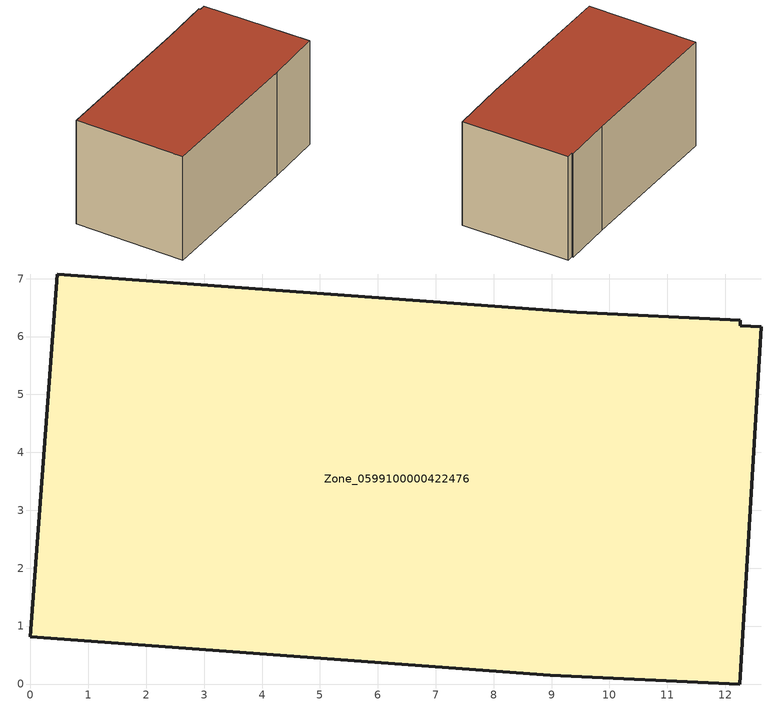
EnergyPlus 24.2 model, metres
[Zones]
Zone_0599100000422476
 floor ground (C_G): 12.62,6.17 12.25,0 8.98,0.15 0,0.82 0.46,7.08 9.44,6.42 12.26,6.28 12.26,6.19 z0
 wall outside (C_F): 8.98,0.15 12.25,0 12.62,6.17 12.26,6.19 12.26,6.28 9.44,6.42 0.46,7.08 0,0.82 8.98,0.15 z0:6.21
 roof outside (C_R): 12.25,0 12.62,6.17 12.26,6.19 12.26,6.28 9.44,6.42 0.46,7.08 0,0.82 8.98,0.15 z6.21
[BUILDING]
Pand.0599100000422476: North Axis=0; Terrain=City; Loads Convergence Tolerance Value=0.04; Temperature Convergence Tolerance Value=0.4; Solar Distribution=FullExterior; Maximum Number of Warmup Days=25; Minimum Number of Warmup Days=1
[Site:Location]
Rotterdam.The.Hague.AP_ZH_NLD Design_Conditions: Latitude=51.96; Longitude=4.45; Time Zone=1; Elevation=-4.5
[SITE:GROUNDTEMPERATURE:BUILDINGSURFACE]
18, 18, 18, 18, 18, 18, 18, 18, 18, 18, 18, 18
[MATERIAL] Thermal Absorptance=0.9; Solar Absorptance=0.7; Visible Absorptance=0.7
Name | Roughness | Thickness | Conductivity | Density | Specific Heat
G.TI.2006-2014 | MediumSmooth | 0.15 | 0.06 | 540 | 1210
F.TI.2006-2014 | Rough | 0.3 | 0.12 | 1920 | 840
R.TI.2006-2014 | MediumRough | 0.2 | 0.08 | 1500 | 1000
[CONSTRUCTION]
C_G: G.TI.2006-2014
C_F: F.TI.2006-2014
C_R: R.TI.2006-2014
[ZONE]
Zone_0599100000422476: Type=1; Multiplier=1; Ceiling Height=Autocalculate; Volume=Autocalculate; Floor Area=autocalculate; Part of Total Floor Area=Yes
[ZONEINFILTRATION:DESIGNFLOWRATE]
Infil_Zone_0599100000422476: Zone or ZoneList or Space or SpaceList=Zone_0599100000422476; Schedule=AlwaysOn; Design Flow Rate Calculation Method=Flow/Area; Flow Rate per Floor Area=0.0015; Constant Term Coefficient=1; Temperature Term Coefficient=0; Velocity Term Coefficient=0; Velocity Squared Term Coefficient=0
[HVACTEMPLATE:ZONE:IDEALLOADSAIRSYSTEM]
Zone_0599100000422476: Maximum Heating Supply Air Temperature=50; Minimum Cooling Supply Air Temperature=13; Maximum Heating Supply Air Humidity Ratio=0.0156; Minimum Cooling Supply Air Humidity Ratio=0.0077; Heating Limit=NoLimit; Cooling Limit=NoLimit; Dehumidification Control Type=ConstantSensibleHeatRatio; Cooling Sensible Heat Ratio=0.7; Dehumidification Setpoint=60; Humidification Control Type=None; Humidification Setpoint=30; Outdoor Air Method=None; Outdoor Air Flow Rate per Person=0.00944; Outdoor Air Flow Rate per Zone Floor Area=0; Outdoor Air Flow Rate per Zone=0; Demand Controlled Ventilation Type=None; Outdoor Air Economizer Type=NoEconomizer; Heat Recovery Type=None; Sensible Heat Recovery Effectiveness=0.7; Latent Heat Recovery Effectiveness=0.65
[ZONECONTROL:THERMOSTAT]
ThermostatControl_Zone_0599100000422476: Zone or ZoneList=Zone_0599100000422476; Control Type Schedule=DualSetpointControlType; Control 1=Thermostat_Zone_0599100000422476; Temperature Difference Between Cutout And Setpoint=0
[THERMOSTATSETPOINT:DUALSETPOINT]
Thermostat_Zone_0599100000422476: Heating Setpoint Temperature Schedule=HeatingSetpoint_Zone_0599100000422476; Cooling Setpoint Temperature Schedule=CoolingSetpoint_Zone_0599100000422476
[SCHEDULE:COMPACT]
HeatingSetpoint_Zone_0599100000422476: Through: 12/31, For: AllDays, Until: 24:00, 21
CoolingSetpoint_Zone_0599100000422476: Through: 12/31, For: AllDays, Until: 24:00, 24
DualSetpointControlType: Through: 12/31, For: AllDays, Until: 24:00, 4
AlwaysOn: Through: 12/31, For: AllDays, Until: 24:00, 1
